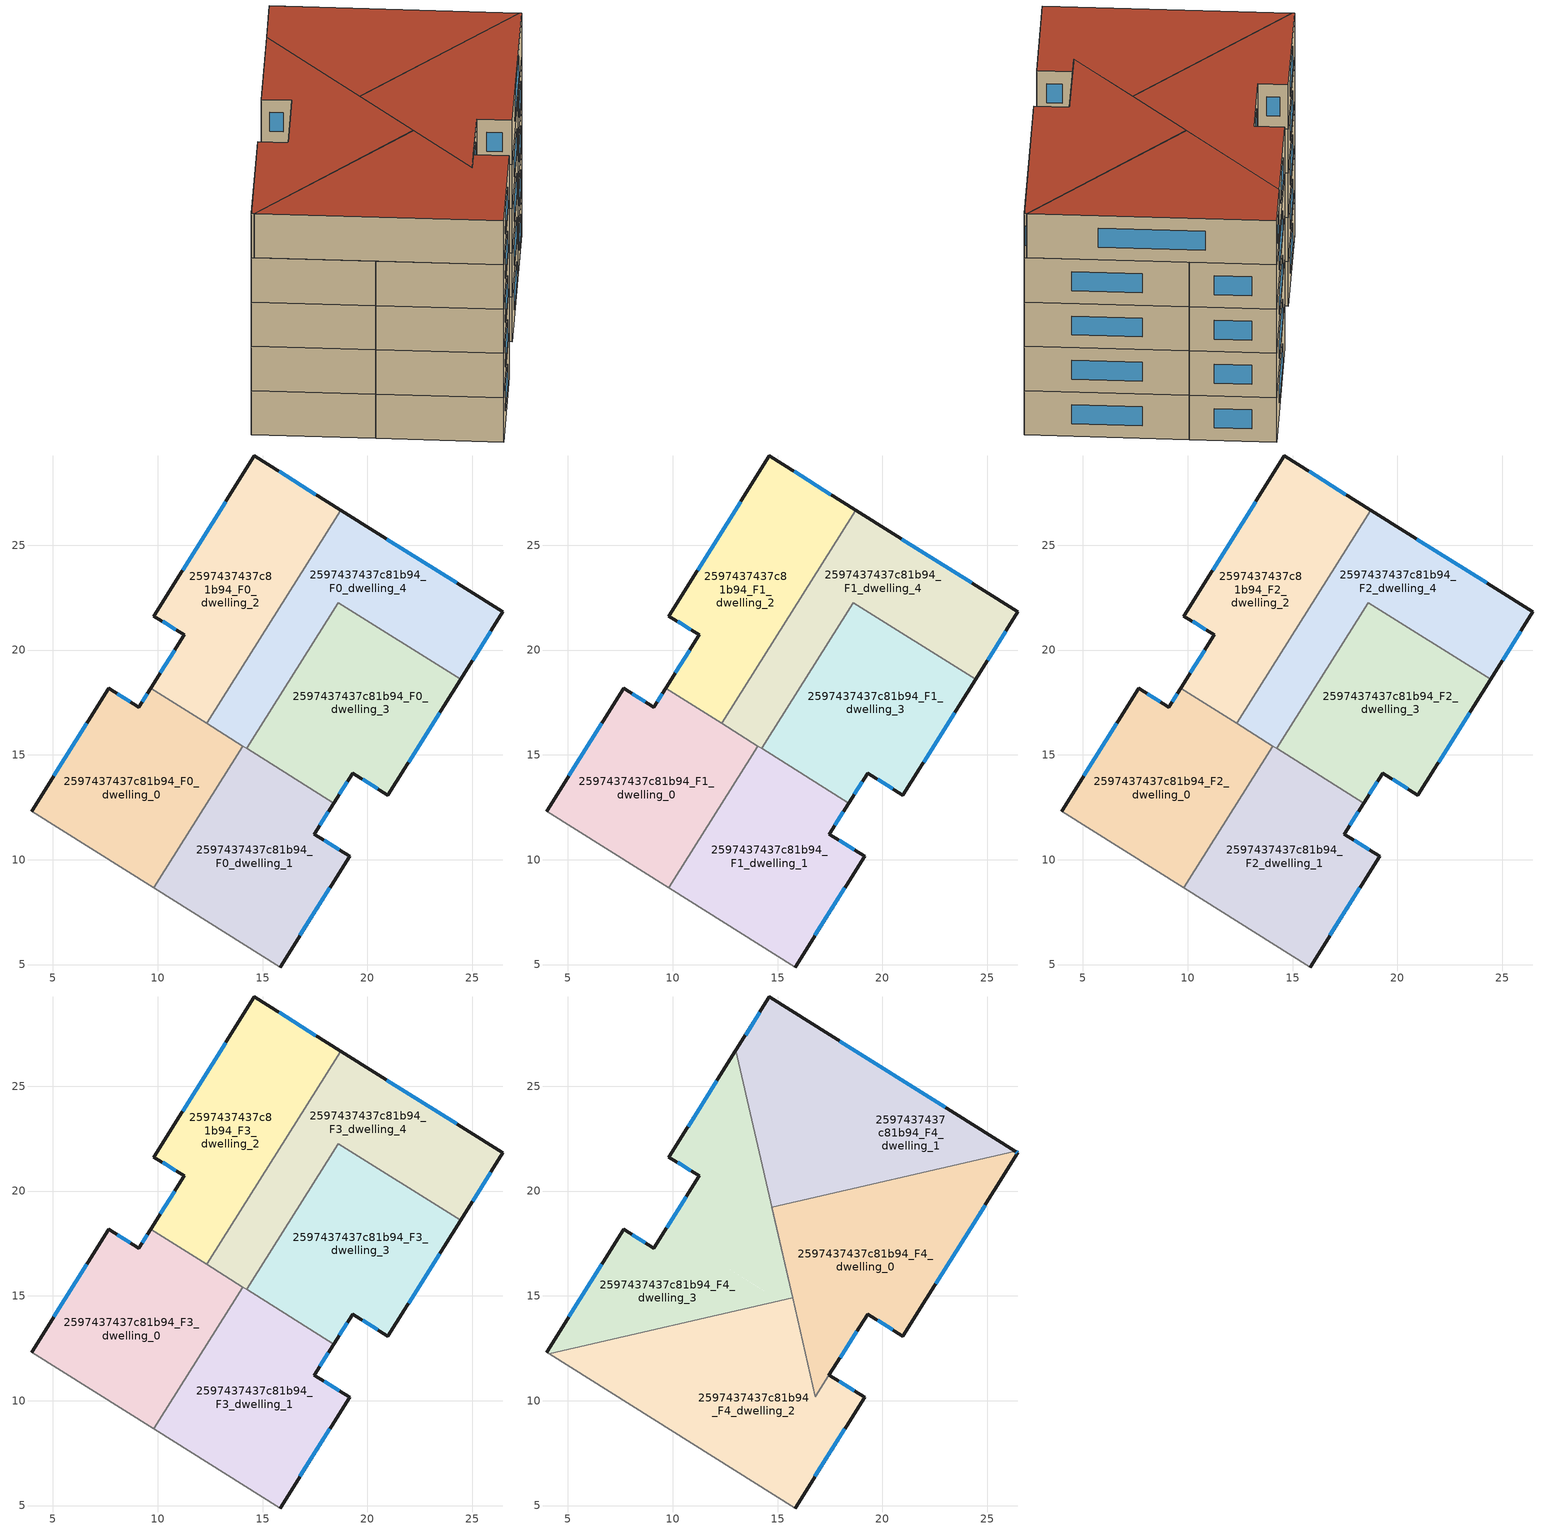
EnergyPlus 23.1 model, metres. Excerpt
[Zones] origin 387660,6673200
2597437437c81b94_F0_dwelling_0
 floor ground (EU_floor_Construction): 14.06,15.42 9.82,8.66 3.98,12.32 7.65,18.18 9.09,17.27 9.66,18.18 z0
 wall outside (EU_wall_Construction): 9.66,18.18 9.09,17.27 7.65,18.18 3.98,12.32 z0:3
 wall to 2597437437c81b94_F0_dwelling_1 (EU_wall_Construction): 9.82,8.66 14.06,15.42 z0:3
 wall adiabatic (EU_wall_Construction): 3.98,12.32 9.82,8.66 z0:3
 wall to 2597437437c81b94_F0_dwelling_2 (EU_wall_Construction): 12.34,16.5 9.66,18.18 z0:3
 wall to 2597437437c81b94_F0_dwelling_4 (EU_wall_Construction): 14.06,15.42 12.34,16.5 z0:3
 window (EU_Window_Construction): 9.5,17.92 9.26,17.53 / 6.6,16.5 5.03,13.99 / 8.68,17.53 8.07,17.92 z0.86:2.14
2597437437c81b94_F0_dwelling_1
 floor ground (EU_floor_Construction): 18.39,12.7 17.45,11.22 19.15,10.16 15.84,4.88 9.82,8.66 14.06,15.42 z0
 wall outside (EU_wall_Construction): 15.84,4.88 19.15,10.16 17.45,11.22 18.39,12.7 z0:3
 wall adiabatic (EU_wall_Construction): 9.82,8.66 15.84,4.88 z0:3
 wall to 2597437437c81b94_F0_dwelling_3 (EU_wall_Construction): 18.39,12.7 14.24,15.31 z0:3
 wall to 2597437437c81b94_F0_dwelling_4 (EU_wall_Construction): 14.24,15.31 14.06,15.42 z0:3
 window (EU_Window_Construction): 18.66,10.46 17.94,10.92 / 16.78,6.39 18.2,8.65 / 17.72,11.65 18.12,12.28 z0.86:2.14
2597437437c81b94_F0_dwelling_2
 floor ground (EU_floor_Construction): 18.72,26.68 12.34,16.5 9.66,18.18 11.26,20.72 9.82,21.62 14.61,29.26 z0
 wall outside (EU_wall_Construction): 18.72,26.68 14.61,29.26 9.82,21.62 11.26,20.72 9.66,18.18 z0:3
 wall to 2597437437c81b94_F0_dwelling_4 (EU_wall_Construction): 12.34,16.5 18.72,26.68 z0:3
 window (EU_Window_Construction): 10.23,21.36 10.84,20.98 / 13.24,27.08 11.19,23.8 / 17.54,27.41 15.78,28.52 / 10.8,19.99 10.12,18.91 z0.86:2.14
2597437437c81b94_F0_dwelling_3
 floor ground (EU_floor_Construction): 24.44,18.6 20.97,13.07 19.29,14.13 18.39,12.7 14.24,15.31 18.6,22.26 z0
 wall outside (EU_wall_Construction): 18.39,12.7 19.29,14.13 20.97,13.07 24.44,18.6 z0:3
 wall to 2597437437c81b94_F0_dwelling_4 (EU_wall_Construction): 24.44,18.6 18.6,22.26 14.24,15.31 z0:3
 window (EU_Window_Construction): 19.77,13.83 20.49,13.37 / 18.65,13.11 19.04,13.72 / 21.96,14.65 23.45,17.02 z0.86:2.14
2597437437c81b94_F0_dwelling_4
 floor ground (EU_floor_Construction): 26.46,21.82 24.44,18.6 18.6,22.26 14.24,15.31 12.34,16.5 18.72,26.68 z0
 wall outside (EU_wall_Construction): 24.44,18.6 26.46,21.82 18.72,26.68 z0:3
 window (EU_Window_Construction): 24.25,23.21 20.93,25.29 / 25.02,19.52 25.89,20.9 z0.86:2.14
2597437437c81b94_F1_dwelling_0
 floor to 2597437437c81b94_F0_dwelling_0 (EU_floor_Construction): 14.06,15.42 9.82,8.66 3.98,12.32 7.65,18.18 9.09,17.27 9.66,18.18 z3
 wall outside (EU_wall_Construction): 9.66,18.18 9.09,17.27 7.65,18.18 3.98,12.32 z3:6
 wall to 2597437437c81b94_F1_dwelling_1 (EU_wall_Construction): 9.82,8.66 14.06,15.42 z3:6
 wall adiabatic (EU_wall_Construction): 3.98,12.32 9.82,8.66 z3:6
 wall to 2597437437c81b94_F1_dwelling_2 (EU_wall_Construction): 12.34,16.5 9.66,18.18 z3:6
 wall to 2597437437c81b94_F1_dwelling_4 (EU_wall_Construction): 14.06,15.42 12.34,16.5 z3:6
 window (EU_Window_Construction): 9.5,17.92 9.26,17.53 / 6.6,16.5 5.03,13.99 / 8.68,17.53 8.07,17.92 z3.86:5.14
2597437437c81b94_F1_dwelling_1
 floor to 2597437437c81b94_F0_dwelling_1 (EU_floor_Construction): 18.39,12.7 17.45,11.22 19.15,10.16 15.84,4.88 9.82,8.66 14.06,15.42 z3
 wall outside (EU_wall_Construction): 15.84,4.88 19.15,10.16 17.45,11.22 18.39,12.7 z3:6
 wall adiabatic (EU_wall_Construction): 9.82,8.66 15.84,4.88 z3:6
 wall to 2597437437c81b94_F1_dwelling_3 (EU_wall_Construction): 18.39,12.7 14.24,15.31 z3:6
 wall to 2597437437c81b94_F1_dwelling_4 (EU_wall_Construction): 14.24,15.31 14.06,15.42 z3:6
 window (EU_Window_Construction): 18.66,10.46 17.94,10.92 / 16.78,6.39 18.2,8.65 / 17.72,11.65 18.12,12.28 z3.86:5.14
2597437437c81b94_F1_dwelling_2
 floor to 2597437437c81b94_F0_dwelling_2 (EU_floor_Construction): 18.72,26.68 12.34,16.5 9.66,18.18 11.26,20.72 9.82,21.62 14.61,29.26 z3
 wall outside (EU_wall_Construction): 18.72,26.68 14.61,29.26 9.82,21.62 11.26,20.72 9.66,18.18 z3:6
 wall to 2597437437c81b94_F1_dwelling_4 (EU_wall_Construction): 12.34,16.5 18.72,26.68 z3:6
 window (EU_Window_Construction): 10.23,21.36 10.84,20.98 / 13.24,27.08 11.19,23.8 / 17.54,27.41 15.78,28.52 / 10.8,19.99 10.12,18.91 z3.86:5.14
2597437437c81b94_F1_dwelling_3
 floor to 2597437437c81b94_F0_dwelling_3 (EU_floor_Construction): 24.44,18.6 20.97,13.07 19.29,14.13 18.39,12.7 14.24,15.31 18.6,22.26 z3
 wall outside (EU_wall_Construction): 18.39,12.7 19.29,14.13 20.97,13.07 24.44,18.6 z3:6
 wall to 2597437437c81b94_F1_dwelling_4 (EU_wall_Construction): 24.44,18.6 18.6,22.26 14.24,15.31 z3:6
 window (EU_Window_Construction): 19.77,13.83 20.49,13.37 / 18.65,13.11 19.04,13.72 / 21.96,14.65 23.45,17.02 z3.86:5.14
2597437437c81b94_F1_dwelling_4
 floor to 2597437437c81b94_F0_dwelling_4 (EU_floor_Construction): 26.46,21.82 24.44,18.6 18.6,22.26 14.24,15.31 12.34,16.5 18.72,26.68 z3
 wall outside (EU_wall_Construction): 24.44,18.6 26.46,21.82 18.72,26.68 z3:6
 window (EU_Window_Construction): 24.25,23.21 20.93,25.29 / 25.02,19.52 25.89,20.9 z3.86:5.14
2597437437c81b94_F2_dwelling_0
 floor to 2597437437c81b94_F1_dwelling_0 (EU_floor_Construction): 14.06,15.42 9.82,8.66 3.98,12.32 7.65,18.18 9.09,17.27 9.66,18.18 z6
 wall outside (EU_wall_Construction): 9.66,18.18 9.09,17.27 7.65,18.18 3.98,12.32 z6:9
 wall to 2597437437c81b94_F2_dwelling_1 (EU_wall_Construction): 9.82,8.66 14.06,15.42 z6:9
 wall adiabatic (EU_wall_Construction): 3.98,12.32 9.82,8.66 z6:9
 wall to 2597437437c81b94_F2_dwelling_2 (EU_wall_Construction): 12.34,16.5 9.66,18.18 z6:9
 wall to 2597437437c81b94_F2_dwelling_4 (EU_wall_Construction): 14.06,15.42 12.34,16.5 z6:9
 window (EU_Window_Construction): 9.5,17.92 9.26,17.53 / 6.6,16.5 5.03,13.99 / 8.68,17.53 8.07,17.92 z6.86:8.14
2597437437c81b94_F2_dwelling_1
 floor to 2597437437c81b94_F1_dwelling_1 (EU_floor_Construction): 18.39,12.7 17.45,11.22 19.15,10.16 15.84,4.88 9.82,8.66 14.06,15.42 z6
 wall outside (EU_wall_Construction): 15.84,4.88 19.15,10.16 17.45,11.22 18.39,12.7 z6:9
 wall adiabatic (EU_wall_Construction): 9.82,8.66 15.84,4.88 z6:9
 wall to 2597437437c81b94_F2_dwelling_3 (EU_wall_Construction): 18.39,12.7 14.24,15.31 z6:9
 wall to 2597437437c81b94_F2_dwelling_4 (EU_wall_Construction): 14.24,15.31 14.06,15.42 z6:9
 window (EU_Window_Construction): 18.66,10.46 17.94,10.92 / 16.78,6.39 18.2,8.65 / 17.72,11.65 18.12,12.28 z6.86:8.14
2597437437c81b94_F2_dwelling_2
 floor to 2597437437c81b94_F1_dwelling_2 (EU_floor_Construction): 18.72,26.68 12.34,16.5 9.66,18.18 11.26,20.72 9.82,21.62 14.61,29.26 z6
 wall outside (EU_wall_Construction): 18.72,26.68 14.61,29.26 9.82,21.62 11.26,20.72 9.66,18.18 z6:9
 wall to 2597437437c81b94_F2_dwelling_4 (EU_wall_Construction): 12.34,16.5 18.72,26.68 z6:9
 window (EU_Window_Construction): 10.23,21.36 10.84,20.98 / 13.24,27.08 11.19,23.8 / 17.54,27.41 15.78,28.52 / 10.8,19.99 10.12,18.91 z6.86:8.14
2597437437c81b94_F2_dwelling_3
 floor to 2597437437c81b94_F1_dwelling_3 (EU_floor_Construction): 24.44,18.6 20.97,13.07 19.29,14.13 18.39,12.7 14.24,15.31 18.6,22.26 z6
 wall outside (EU_wall_Construction): 18.39,12.7 19.29,14.13 20.97,13.07 24.44,18.6 z6:9
 wall to 2597437437c81b94_F2_dwelling_4 (EU_wall_Construction): 24.44,18.6 18.6,22.26 14.24,15.31 z6:9
 window (EU_Window_Construction): 19.77,13.83 20.49,13.37 / 18.65,13.11 19.04,13.72 / 21.96,14.65 23.45,17.02 z6.86:8.14
2597437437c81b94_F2_dwelling_4
 floor to 2597437437c81b94_F1_dwelling_4 (EU_floor_Construction): 26.46,21.82 24.44,18.6 18.6,22.26 14.24,15.31 12.34,16.5 18.72,26.68 z6
 wall outside (EU_wall_Construction): 24.44,18.6 26.46,21.82 18.72,26.68 z6:9
 window (EU_Window_Construction): 24.25,23.21 20.93,25.29 / 25.02,19.52 25.89,20.9 z6.86:8.14
2597437437c81b94_F3_dwelling_0
 floor to 2597437437c81b94_F2_dwelling_0 (EU_floor_Construction): 14.06,15.42 9.82,8.66 3.98,12.32 7.65,18.18 9.09,17.27 9.66,18.18 z9
 wall outside (EU_wall_Construction): 9.66,18.18 9.09,17.27 7.65,18.18 3.98,12.32 z9:12
 wall to 2597437437c81b94_F3_dwelling_1 (EU_wall_Construction): 9.82,8.66 14.06,15.42 z9:12
 wall adiabatic (EU_wall_Construction): 3.98,12.32 9.82,8.66 z9:12
 wall to 2597437437c81b94_F3_dwelling_2 (EU_wall_Construction): 12.34,16.5 9.66,18.18 z9:12
 wall to 2597437437c81b94_F3_dwelling_4 (EU_wall_Construction): 14.06,15.42 12.34,16.5 z9:12
 window (EU_Window_Construction): 9.5,17.92 9.26,17.53 / 6.6,16.5 5.03,13.99 / 8.68,17.53 8.07,17.92 z9.86:11.14
2597437437c81b94_F3_dwelling_1
 floor to 2597437437c81b94_F2_dwelling_1 (EU_floor_Construction): 18.39,12.7 17.45,11.22 19.15,10.16 15.84,4.88 9.82,8.66 14.06,15.42 z9
 wall outside (EU_wall_Construction): 15.84,4.88 19.15,10.16 17.45,11.22 18.39,12.7 z9:12
 wall adiabatic (EU_wall_Construction): 9.82,8.66 15.84,4.88 z9:12
 wall to 2597437437c81b94_F3_dwelling_3 (EU_wall_Construction): 18.39,12.7 14.24,15.31 z9:12
 wall to 2597437437c81b94_F3_dwelling_4 (EU_wall_Construction): 14.24,15.31 14.06,15.42 z9:12
 window (EU_Window_Construction): 18.66,10.46 17.94,10.92 / 16.78,6.39 18.2,8.65 / 17.72,11.65 18.12,12.28 z9.86:11.14
2597437437c81b94_F3_dwelling_2
 floor to 2597437437c81b94_F2_dwelling_2 (EU_floor_Construction): 18.72,26.68 12.34,16.5 9.66,18.18 11.26,20.72 9.82,21.62 14.61,29.26 z9
 wall outside (EU_wall_Construction): 18.72,26.68 14.61,29.26 9.82,21.62 11.26,20.72 9.66,18.18 z9:12
 wall to 2597437437c81b94_F3_dwelling_4 (EU_wall_Construction): 12.34,16.5 18.72,26.68 z9:12
 window (EU_Window_Construction): 10.23,21.36 10.84,20.98 / 13.24,27.08 11.19,23.8 / 17.54,27.41 15.78,28.52 / 10.8,19.99 10.12,18.91 z9.86:11.14
2597437437c81b94_F3_dwelling_3
 floor to 2597437437c81b94_F2_dwelling_3 (EU_floor_Construction): 24.44,18.6 20.97,13.07 19.29,14.13 18.39,12.7 14.24,15.31 18.6,22.26 z9
 wall outside (EU_wall_Construction): 18.39,12.7 19.29,14.13 20.97,13.07 24.44,18.6 z9:12
 wall to 2597437437c81b94_F3_dwelling_4 (EU_wall_Construction): 24.44,18.6 18.6,22.26 14.24,15.31 z9:12
 window (EU_Window_Construction): 19.77,13.83 20.49,13.37 / 18.65,13.11 19.04,13.72 / 21.96,14.65 23.45,17.02 z9.86:11.14
2597437437c81b94_F3_dwelling_4
 floor to 2597437437c81b94_F2_dwelling_4 (EU_floor_Construction): 26.46,21.82 24.44,18.6 18.6,22.26 14.24,15.31 12.34,16.5 18.72,26.68 z9
 wall outside (EU_wall_Construction): 24.44,18.6 26.46,21.82 18.72,26.68 z9:12
 window (EU_Window_Construction): 24.25,23.21 20.93,25.29 / 25.02,19.52 25.89,20.9 z9.86:11.14
2597437437c81b94_F4_dwelling_0
 floor to 2597437437c81b94_F3_dwelling_3 (EU_floor_Construction): 24.44,18.6 20.97,13.07 19.29,14.13 18.39,12.7 15.86,14.29 15.26,16.92 17.04,19.76 21.1,20.69 z12
 floor to 2597437437c81b94_F3_dwelling_4 (EU_floor_Construction): 26.46,21.82 24.44,18.6 21.1,20.69 26.34,21.89 z12; 17.04,19.76 15.26,16.92 14.73,19.23 z12
 floor to 2597437437c81b94_F3_dwelling_1 (EU_floor_Construction): 18.39,12.7 16.8,10.19 15.86,14.29 z12
 wall outside (EU_wall_Construction): 17.45,11.22 19.29,14.13 20.97,13.07 26.46,21.82 26.34,21.89 z12:15
 wall to 2597437437c81b94_F4_dwelling_1 (EU_wall_Construction): 26.34,21.89 14.73,19.23 15.72,14.9 z12:15
 wall to 2597437437c81b94_F4_dwelling_2 (EU_wall_Construction): 15.72,14.9 16.8,10.19 17.45,11.22 z12:15
 window (EU_Window_Construction): 26.43,21.84 26.38,21.87 / 22.54,15.57 24.89,19.32 / 19.77,13.83 20.49,13.37 / 17.98,12.05 18.77,13.3 z12.86:14.14
 roof outside (EU_roof_Construction): 20.97,13.07 26.46,21.82 26.34,21.89 14.73,19.23 16.8,10.19 19.29,14.13 z15
2597437437c81b94_F4_dwelling_1
 floor to 2597437437c81b94_F3_dwelling_4 (EU_floor_Construction): 26.34,21.89 21.1,20.69 18.6,22.26 17.04,19.76 14.73,19.23 15.26,16.92 14.55,20.02 18.72,26.68 z12
 floor to 2597437437c81b94_F3_dwelling_3 (EU_floor_Construction): 21.1,20.69 17.04,19.76 18.6,22.26 z12
 floor to 2597437437c81b94_F3_dwelling_2 (EU_floor_Construction): 18.72,26.68 14.55,20.02 13.01,26.72 14.61,29.26 z12
 wall outside (EU_wall_Construction): 26.34,21.89 14.61,29.26 13.01,26.72 z12:15
 wall to 2597437437c81b94_F4_dwelling_3 (EU_wall_Construction): 13.01,26.72 15.72,14.9 z12:15
 window (EU_Window_Construction): 14.15,28.53 13.47,27.44 / 22.99,24 17.96,27.15 z12.86:14.14
 roof outside (EU_roof_Construction): 26.34,21.89 14.61,29.26 13.01,26.72 15.72,14.9 14.73,19.23 z15
2597437437c81b94_F4_dwelling_2
 floor to 2597437437c81b94_F3_dwelling_1 (EU_floor_Construction): 15.86,14.29 16.8,10.19 17.45,11.22 19.15,10.16 15.84,4.88 9.82,8.66 13.41,14.38 15.11,14.76 z12
 floor to 2597437437c81b94_F3_dwelling_0 (EU_floor_Construction): 13.41,14.38 9.82,8.66 4.1,12.25 z12
 floor to 2597437437c81b94_F3_dwelling_3 (EU_floor_Construction): 15.72,14.9 15.86,14.29 15.11,14.76 z12
 wall outside (EU_wall_Construction): 15.84,4.88 19.15,10.16 17.45,11.22 z12:15
 wall adiabatic (EU_wall_Construction): 4.1,12.25 15.84,4.88 z12:15
 wall to 2597437437c81b94_F4_dwelling_3 (EU_wall_Construction): 15.72,14.9 4.1,12.25 z12:15
 window (EU_Window_Construction): 18.66,10.46 17.94,10.92 / 16.78,6.39 18.2,8.65 z12.86:14.14
 roof outside (EU_roof_Construction): 15.84,4.88 19.15,10.16 17.45,11.22 16.8,10.19 15.72,14.9 4.1,12.25 z15
2597437437c81b94_F4_dwelling_3
 floor to 2597437437c81b94_F3_dwelling_0 (EU_floor_Construction): 14.06,15.42 13.41,14.38 4.1,12.25 3.98,12.32 7.65,18.18 9.09,17.27 9.66,18.18 z12
 floor to 2597437437c81b94_F3_dwelling_2 (EU_floor_Construction): 13.01,26.72 14.55,20.02 12.34,16.5 9.66,18.18 11.26,20.72 9.82,21.62 z12
 floor to 2597437437c81b94_F3_dwelling_1 (EU_floor_Construction): 15.11,14.76 13.41,14.38 14.06,15.42 z12
 floor to 2597437437c81b94_F3_dwelling_4 (EU_floor_Construction): 14.55,20.02 15.26,16.92 14.24,15.31 12.34,16.5 z12
 floor to 2597437437c81b94_F3_dwelling_3 (EU_floor_Construction): 15.26,16.92 15.72,14.9 15.11,14.76 14.24,15.31 z12
 wall outside (EU_wall_Construction): 13.01,26.72 9.82,21.62 11.26,20.72 9.09,17.27 7.65,18.18 3.98,12.32 z12:15
 wall adiabatic (EU_wall_Construction): 3.98,12.32 4.1,12.25 z12:15
 window (EU_Window_Construction): 6.6,16.5 5.03,13.99 / 8.68,17.53 8.07,17.92 / 10.64,19.74 9.71,18.26 / 10.23,21.36 10.84,20.98 / 12.1,25.26 10.73,23.08 z12.86:14.14
 roof outside (EU_roof_Construction): 15.72,14.9 13.01,26.72 9.82,21.62 11.26,20.72 9.09,17.27 7.65,18.18 3.98,12.32 4.1,12.25 z15
[Building]
EU S2 Campaign: North Axis=0; Terrain=City; Solar Distribution=FullExterior
[Site:Location]
Helsinki-Vantaa.AP: Latitude=60.317; Longitude=24.963; Time Zone=2; Elevation=54.6
[SizingPeriod:WeatherFileDays]
AnnualSizingPeriod: Begin Month=1; Begin Day of Month=1; End Month=12; End Day of Month=31; Day of Week for Start Day=Monday; Use Weather File Daylight Saving Period=No; Use Weather File Rain and Snow Indicators=No
[MATERIAL]
EU_InternalMass_Material: Roughness=MediumRough; Thickness=0.1; Conductivity=1; Density=1800; Specific Heat=900; Thermal Absorptance=0.9; Solar Absorptance=0.7; Visible Absorptance=0.7
[MATERIAL:NOMASS] Roughness=MediumRough; Thermal Absorptance=0.9; Solar Absorptance=0.7; Visible Absorptance=0.7
Name | Thermal Resistance
EU_wall_NoMass | 5.91765
EU_roof_NoMass | 11.1778
EU_floor_NoMass | 6.2875
[WINDOWMATERIAL:SIMPLEGLAZINGSYSTEM]
EU_Window_SimpleGlazing: UFactor=0.994035; Solar Heat Gain Coefficient=0.7; Visible Transmittance=0.7
[CONSTRUCTION]
EU_wall_Construction: EU_wall_NoMass
EU_roof_Construction: EU_roof_NoMass
EU_floor_Construction: EU_floor_NoMass
EU_Window_Construction: EU_Window_SimpleGlazing
EU_InternalMass_Construction: EU_InternalMass_Material
[ZONE] Type=1; Multiplier=1; Ceiling Height=autocalculate; Floor Area=autocalculate; Part of Total Floor Area=Yes
Name | Volume
2597437437c81b94_F0_dwelling_0; 2597437437c81b94_F1_dwelling_0; 2597437437c81b94_F2_dwelling_0; 2597437437c81b94_F3_dwelling_0 | 159.648
2597437437c81b94_F4_dwelling_0 | 186.135
2597437437c81b94_F0_dwelling_1; 2597437437c81b94_F1_dwelling_1; 2597437437c81b94_F2_dwelling_1; 2597437437c81b94_F3_dwelling_1 | 159.645
2597437437c81b94_F4_dwelling_1 | 199.583
2597437437c81b94_F0_dwelling_2; 2597437437c81b94_F1_dwelling_2; 2597437437c81b94_F2_dwelling_2; 2597437437c81b94_F3_dwelling_2 | 159.668
2597437437c81b94_F4_dwelling_2 | 212.966
2597437437c81b94_F0_dwelling_3; 2597437437c81b94_F1_dwelling_3; 2597437437c81b94_F2_dwelling_3; 2597437437c81b94_F3_dwelling_3 | 159.652
2597437437c81b94_F4_dwelling_3 | 199.57
2597437437c81b94_F0_dwelling_4; 2597437437c81b94_F1_dwelling_4; 2597437437c81b94_F2_dwelling_4; 2597437437c81b94_F3_dwelling_4 | 159.664
[INTERNALMASS] Construction=EU_InternalMass_Construction
Name | Zone or ZoneList | Surface Area
2597437437c81b94_F0_dwelling_0_EU_InternalMass | 2597437437c81b94_F0_dwelling_0 | 53.2191
2597437437c81b94_F0_dwelling_1_EU_InternalMass | 2597437437c81b94_F0_dwelling_1 | 53.2158
2597437437c81b94_F0_dwelling_2_EU_InternalMass | 2597437437c81b94_F0_dwelling_2 | 53.2239
2597437437c81b94_F0_dwelling_3_EU_InternalMass | 2597437437c81b94_F0_dwelling_3 | 53.2177
2597437437c81b94_F0_dwelling_4_EU_InternalMass | 2597437437c81b94_F0_dwelling_4 | 53.2206
2597437437c81b94_F1_dwelling_0_EU_InternalMass | 2597437437c81b94_F1_dwelling_0 | 53.2191
2597437437c81b94_F1_dwelling_1_EU_InternalMass | 2597437437c81b94_F1_dwelling_1 | 53.2158
2597437437c81b94_F1_dwelling_2_EU_InternalMass | 2597437437c81b94_F1_dwelling_2 | 53.2239
2597437437c81b94_F1_dwelling_3_EU_InternalMass | 2597437437c81b94_F1_dwelling_3 | 53.2177
2597437437c81b94_F1_dwelling_4_EU_InternalMass | 2597437437c81b94_F1_dwelling_4 | 53.2206
2597437437c81b94_F2_dwelling_0_EU_InternalMass | 2597437437c81b94_F2_dwelling_0 | 53.2191
2597437437c81b94_F2_dwelling_1_EU_InternalMass | 2597437437c81b94_F2_dwelling_1 | 53.2158
2597437437c81b94_F2_dwelling_2_EU_InternalMass | 2597437437c81b94_F2_dwelling_2 | 53.2239
2597437437c81b94_F2_dwelling_3_EU_InternalMass | 2597437437c81b94_F2_dwelling_3 | 53.2177
2597437437c81b94_F2_dwelling_4_EU_InternalMass | 2597437437c81b94_F2_dwelling_4 | 53.2206
2597437437c81b94_F3_dwelling_0_EU_InternalMass | 2597437437c81b94_F3_dwelling_0 | 53.2191
2597437437c81b94_F3_dwelling_1_EU_InternalMass | 2597437437c81b94_F3_dwelling_1 | 53.2158
2597437437c81b94_F3_dwelling_2_EU_InternalMass | 2597437437c81b94_F3_dwelling_2 | 53.2239
2597437437c81b94_F3_dwelling_3_EU_InternalMass | 2597437437c81b94_F3_dwelling_3 | 53.2177
2597437437c81b94_F3_dwelling_4_EU_InternalMass | 2597437437c81b94_F3_dwelling_4 | 53.2206
2597437437c81b94_F4_dwelling_0_EU_InternalMass | 2597437437c81b94_F4_dwelling_0 | 62.0528
2597437437c81b94_F4_dwelling_1_EU_InternalMass | 2597437437c81b94_F4_dwelling_1 | 66.5286
2597437437c81b94_F4_dwelling_2_EU_InternalMass | 2597437437c81b94_F4_dwelling_2 | 70.9903
2597437437c81b94_F4_dwelling_3_EU_InternalMass | 2597437437c81b94_F4_dwelling_3 | 66.5242
[OTHEREQUIPMENT] Fuel Type=Electricity; Design Level Calculation Method=Watts/Area; Power per Zone Floor Area=1; Fraction Latent=0; Fraction Radiant=0; Fraction Lost=0; Carbon Dioxide Generation Rate=0; EndUse Subcategory=EU_Step8_InternalGains
Name | Zone or ZoneList or Space or SpaceList | Schedule
EU_Step8_InternalGain_2597437437c81b94_F0_dwelling_0_f000 | 2597437437c81b94_F0_dwelling_0 | EU_Step8_GainSchedule_2597437437c81b94_F0_dwelling_0_f000
EU_Step8_InternalGain_2597437437c81b94_F0_dwelling_1_f000 | 2597437437c81b94_F0_dwelling_1 | EU_Step8_GainSchedule_2597437437c81b94_F0_dwelling_1_f000
EU_Step8_InternalGain_2597437437c81b94_F0_dwelling_2_f000 | 2597437437c81b94_F0_dwelling_2 | EU_Step8_GainSchedule_2597437437c81b94_F0_dwelling_2_f000
EU_Step8_InternalGain_2597437437c81b94_F0_dwelling_3_f000 | 2597437437c81b94_F0_dwelling_3 | EU_Step8_GainSchedule_2597437437c81b94_F0_dwelling_3_f000
EU_Step8_InternalGain_2597437437c81b94_F0_dwelling_4_f000 | 2597437437c81b94_F0_dwelling_4 | EU_Step8_GainSchedule_2597437437c81b94_F0_dwelling_4_f000
EU_Step8_InternalGain_2597437437c81b94_F1_dwelling_0_f000 | 2597437437c81b94_F1_dwelling_0 | EU_Step8_GainSchedule_2597437437c81b94_F1_dwelling_0_f000
EU_Step8_InternalGain_2597437437c81b94_F1_dwelling_1_f000 | 2597437437c81b94_F1_dwelling_1 | EU_Step8_GainSchedule_2597437437c81b94_F1_dwelling_1_f000
EU_Step8_InternalGain_2597437437c81b94_F1_dwelling_2_f000 | 2597437437c81b94_F1_dwelling_2 | EU_Step8_GainSchedule_2597437437c81b94_F1_dwelling_2_f000
EU_Step8_InternalGain_2597437437c81b94_F1_dwelling_3_f000 | 2597437437c81b94_F1_dwelling_3 | EU_Step8_GainSchedule_2597437437c81b94_F1_dwelling_3_f000
EU_Step8_InternalGain_2597437437c81b94_F1_dwelling_4_f000 | 2597437437c81b94_F1_dwelling_4 | EU_Step8_GainSchedule_2597437437c81b94_F1_dwelling_4_f000
EU_Step8_InternalGain_2597437437c81b94_F2_dwelling_0_f000 | 2597437437c81b94_F2_dwelling_0 | EU_Step8_GainSchedule_2597437437c81b94_F2_dwelling_0_f000
EU_Step8_InternalGain_2597437437c81b94_F2_dwelling_1_f000 | 2597437437c81b94_F2_dwelling_1 | EU_Step8_GainSchedule_2597437437c81b94_F2_dwelling_1_f000
EU_Step8_InternalGain_2597437437c81b94_F2_dwelling_2_f000 | 2597437437c81b94_F2_dwelling_2 | EU_Step8_GainSchedule_2597437437c81b94_F2_dwelling_2_f000
EU_Step8_InternalGain_2597437437c81b94_F2_dwelling_3_f000 | 2597437437c81b94_F2_dwelling_3 | EU_Step8_GainSchedule_2597437437c81b94_F2_dwelling_3_f000
EU_Step8_InternalGain_2597437437c81b94_F2_dwelling_4_f000 | 2597437437c81b94_F2_dwelling_4 | EU_Step8_GainSchedule_2597437437c81b94_F2_dwelling_4_f000
EU_Step8_InternalGain_2597437437c81b94_F3_dwelling_0_f000 | 2597437437c81b94_F3_dwelling_0 | EU_Step8_GainSchedule_2597437437c81b94_F3_dwelling_0_f000
EU_Step8_InternalGain_2597437437c81b94_F3_dwelling_1_f000 | 2597437437c81b94_F3_dwelling_1 | EU_Step8_GainSchedule_2597437437c81b94_F3_dwelling_1_f000
EU_Step8_InternalGain_2597437437c81b94_F3_dwelling_2_f000 | 2597437437c81b94_F3_dwelling_2 | EU_Step8_GainSchedule_2597437437c81b94_F3_dwelling_2_f000
EU_Step8_InternalGain_2597437437c81b94_F3_dwelling_3_f000 | 2597437437c81b94_F3_dwelling_3 | EU_Step8_GainSchedule_2597437437c81b94_F3_dwelling_3_f000
EU_Step8_InternalGain_2597437437c81b94_F3_dwelling_4_f000 | 2597437437c81b94_F3_dwelling_4 | EU_Step8_GainSchedule_2597437437c81b94_F3_dwelling_4_f000
EU_Step8_InternalGain_2597437437c81b94_F4_dwelling_0_f000 | 2597437437c81b94_F4_dwelling_0 | EU_Step8_GainSchedule_2597437437c81b94_F4_dwelling_0_f000
EU_Step8_InternalGain_2597437437c81b94_F4_dwelling_1_f000 | 2597437437c81b94_F4_dwelling_1 | EU_Step8_GainSchedule_2597437437c81b94_F4_dwelling_1_f000
EU_Step8_InternalGain_2597437437c81b94_F4_dwelling_2_f000 | 2597437437c81b94_F4_dwelling_2 | EU_Step8_GainSchedule_2597437437c81b94_F4_dwelling_2_f000
EU_Step8_InternalGain_2597437437c81b94_F4_dwelling_3_f000 | 2597437437c81b94_F4_dwelling_3 | EU_Step8_GainSchedule_2597437437c81b94_F4_dwelling_3_f000
[ZONEVENTILATION:DESIGNFLOWRATE] Schedule=EU_AlwaysOn; Design Flow Rate Calculation Method=AirChanges/Hour; Air Changes per Hour=0.596421; Ventilation Type=Natural; Fan Pressure Rise=0; Fan Total Efficiency=1; Constant Term Coefficient=1; Temperature Term Coefficient=0; Velocity Term Coefficient=0; Velocity Squared Term Coefficient=0; Minimum Indoor Temperature=-100; Maximum Indoor Temperature=100; Delta Temperature=-100; Minimum Outdoor Temperature=-100; Maximum Outdoor Temperature=100; Maximum Wind Speed=40
Name | Zone or ZoneList or Space or SpaceList
EU_ConstantAir_2597437437c81b94_F0_dwelling_0 | 2597437437c81b94_F0_dwelling_0
EU_ConstantAir_2597437437c81b94_F0_dwelling_1 | 2597437437c81b94_F0_dwelling_1
EU_ConstantAir_2597437437c81b94_F0_dwelling_2 | 2597437437c81b94_F0_dwelling_2
EU_ConstantAir_2597437437c81b94_F0_dwelling_3 | 2597437437c81b94_F0_dwelling_3
EU_ConstantAir_2597437437c81b94_F0_dwelling_4 | 2597437437c81b94_F0_dwelling_4
EU_ConstantAir_2597437437c81b94_F1_dwelling_0 | 2597437437c81b94_F1_dwelling_0
EU_ConstantAir_2597437437c81b94_F1_dwelling_1 | 2597437437c81b94_F1_dwelling_1
EU_ConstantAir_2597437437c81b94_F1_dwelling_2 | 2597437437c81b94_F1_dwelling_2
EU_ConstantAir_2597437437c81b94_F1_dwelling_3 | 2597437437c81b94_F1_dwelling_3
EU_ConstantAir_2597437437c81b94_F1_dwelling_4 | 2597437437c81b94_F1_dwelling_4
EU_ConstantAir_2597437437c81b94_F2_dwelling_0 | 2597437437c81b94_F2_dwelling_0
EU_ConstantAir_2597437437c81b94_F2_dwelling_1 | 2597437437c81b94_F2_dwelling_1
EU_ConstantAir_2597437437c81b94_F2_dwelling_2 | 2597437437c81b94_F2_dwelling_2
EU_ConstantAir_2597437437c81b94_F2_dwelling_3 | 2597437437c81b94_F2_dwelling_3
EU_ConstantAir_2597437437c81b94_F2_dwelling_4 | 2597437437c81b94_F2_dwelling_4
EU_ConstantAir_2597437437c81b94_F3_dwelling_0 | 2597437437c81b94_F3_dwelling_0
EU_ConstantAir_2597437437c81b94_F3_dwelling_1 | 2597437437c81b94_F3_dwelling_1
EU_ConstantAir_2597437437c81b94_F3_dwelling_2 | 2597437437c81b94_F3_dwelling_2
EU_ConstantAir_2597437437c81b94_F3_dwelling_3 | 2597437437c81b94_F3_dwelling_3
EU_ConstantAir_2597437437c81b94_F3_dwelling_4 | 2597437437c81b94_F3_dwelling_4
EU_ConstantAir_2597437437c81b94_F4_dwelling_0 | 2597437437c81b94_F4_dwelling_0
EU_ConstantAir_2597437437c81b94_F4_dwelling_1 | 2597437437c81b94_F4_dwelling_1
EU_ConstantAir_2597437437c81b94_F4_dwelling_2 | 2597437437c81b94_F4_dwelling_2
EU_ConstantAir_2597437437c81b94_F4_dwelling_3 | 2597437437c81b94_F4_dwelling_3
[HVACTEMPLATE:THERMOSTAT] Constant Heating Setpoint=20; Constant Cooling Setpoint=50
EU_HeatOnly_2597437437c81b94_F0_dwelling_0; EU_HeatOnly_2597437437c81b94_F0_dwelling_1; EU_HeatOnly_2597437437c81b94_F0_dwelling_2; EU_HeatOnly_2597437437c81b94_F0_dwelling_3; EU_HeatOnly_2597437437c81b94_F0_dwelling_4; EU_HeatOnly_2597437437c81b94_F1_dwelling_0; EU_HeatOnly_2597437437c81b94_F1_dwelling_1; EU_HeatOnly_2597437437c81b94_F1_dwelling_2; EU_HeatOnly_2597437437c81b94_F1_dwelling_3; EU_HeatOnly_2597437437c81b94_F1_dwelling_4; EU_HeatOnly_2597437437c81b94_F2_dwelling_0; EU_HeatOnly_2597437437c81b94_F2_dwelling_1; EU_HeatOnly_2597437437c81b94_F2_dwelling_2; EU_HeatOnly_2597437437c81b94_F2_dwelling_3; EU_HeatOnly_2597437437c81b94_F2_dwelling_4; EU_HeatOnly_2597437437c81b94_F3_dwelling_0; EU_HeatOnly_2597437437c81b94_F3_dwelling_1; EU_HeatOnly_2597437437c81b94_F3_dwelling_2; EU_HeatOnly_2597437437c81b94_F3_dwelling_3; EU_HeatOnly_2597437437c81b94_F3_dwelling_4; EU_HeatOnly_2597437437c81b94_F4_dwelling_0; EU_HeatOnly_2597437437c81b94_F4_dwelling_1; EU_HeatOnly_2597437437c81b94_F4_dwelling_2; EU_HeatOnly_2597437437c81b94_F4_dwelling_3
[HVACTEMPLATE:ZONE:IDEALLOADSAIRSYSTEM] System Availability Schedule=EU_AlwaysOn; Maximum Heating Supply Air Temperature=50; Minimum Cooling Supply Air Temperature=13; Maximum Heating Supply Air Humidity Ratio=0.0156; Minimum Cooling Supply Air Humidity Ratio=0.0077; Heating Limit=NoLimit; Cooling Limit=NoLimit; Heating Availability Schedule=EU_AlwaysOn; Cooling Availability Schedule=EU_CoolingOff; Dehumidification Control Type=ConstantSensibleHeatRatio; Cooling Sensible Heat Ratio=0.7; Dehumidification Setpoint=60; Humidification Control Type=None; Humidification Setpoint=30; Outdoor Air Method=None; Outdoor Air Flow Rate per Person=0.00944; Outdoor Air Flow Rate per Zone Floor Area=0; Outdoor Air Flow Rate per Zone=0; Demand Controlled Ventilation Type=None; Outdoor Air Economizer Type=NoEconomizer; Heat Recovery Type=None; Sensible Heat Recovery Effectiveness=0.7; Latent Heat Recovery Effectiveness=0.65
Name | Template Thermostat
2597437437c81b94_F0_dwelling_0 | EU_HeatOnly_2597437437c81b94_F0_dwelling_0
2597437437c81b94_F0_dwelling_1 | EU_HeatOnly_2597437437c81b94_F0_dwelling_1
2597437437c81b94_F0_dwelling_2 | EU_HeatOnly_2597437437c81b94_F0_dwelling_2
2597437437c81b94_F0_dwelling_3 | EU_HeatOnly_2597437437c81b94_F0_dwelling_3
2597437437c81b94_F0_dwelling_4 | EU_HeatOnly_2597437437c81b94_F0_dwelling_4
2597437437c81b94_F1_dwelling_0 | EU_HeatOnly_2597437437c81b94_F1_dwelling_0
2597437437c81b94_F1_dwelling_1 | EU_HeatOnly_2597437437c81b94_F1_dwelling_1
2597437437c81b94_F1_dwelling_2 | EU_HeatOnly_2597437437c81b94_F1_dwelling_2
2597437437c81b94_F1_dwelling_3 | EU_HeatOnly_2597437437c81b94_F1_dwelling_3
2597437437c81b94_F1_dwelling_4 | EU_HeatOnly_2597437437c81b94_F1_dwelling_4
2597437437c81b94_F2_dwelling_0 | EU_HeatOnly_2597437437c81b94_F2_dwelling_0
2597437437c81b94_F2_dwelling_1 | EU_HeatOnly_2597437437c81b94_F2_dwelling_1
2597437437c81b94_F2_dwelling_2 | EU_HeatOnly_2597437437c81b94_F2_dwelling_2
2597437437c81b94_F2_dwelling_3 | EU_HeatOnly_2597437437c81b94_F2_dwelling_3
2597437437c81b94_F2_dwelling_4 | EU_HeatOnly_2597437437c81b94_F2_dwelling_4
2597437437c81b94_F3_dwelling_0 | EU_HeatOnly_2597437437c81b94_F3_dwelling_0
2597437437c81b94_F3_dwelling_1 | EU_HeatOnly_2597437437c81b94_F3_dwelling_1
2597437437c81b94_F3_dwelling_2 | EU_HeatOnly_2597437437c81b94_F3_dwelling_2
2597437437c81b94_F3_dwelling_3 | EU_HeatOnly_2597437437c81b94_F3_dwelling_3
2597437437c81b94_F3_dwelling_4 | EU_HeatOnly_2597437437c81b94_F3_dwelling_4
2597437437c81b94_F4_dwelling_0 | EU_HeatOnly_2597437437c81b94_F4_dwelling_0
2597437437c81b94_F4_dwelling_1 | EU_HeatOnly_2597437437c81b94_F4_dwelling_1
2597437437c81b94_F4_dwelling_2 | EU_HeatOnly_2597437437c81b94_F4_dwelling_2
2597437437c81b94_F4_dwelling_3 | EU_HeatOnly_2597437437c81b94_F4_dwelling_3
[SIZING:ZONE] Zone Cooling Design Supply Air Temperature Input Method=SupplyAirTemperature; Zone Cooling Design Supply Air Temperature=13; Zone Heating Design Supply Air Temperature Input Method=SupplyAirTemperature; Zone Heating Design Supply Air Temperature=50; Zone Cooling Design Supply Air Humidity Ratio=0.008; Zone Heating Design Supply Air Humidity Ratio=0.008; Cooling Design Air Flow Method=DesignDay; Cooling Design Air Flow Rate=0; Cooling Minimum Air Flow per Zone Floor Area=0.000762; Cooling Minimum Air Flow=0; Cooling Minimum Air Flow Fraction=0.2; Heating Design Air Flow Method=DesignDay; Heating Design Air Flow Rate=0; Heating Maximum Air Flow per Zone Floor Area=0.002032; Heating Maximum Air Flow=0.141576; Heating Maximum Air Flow Fraction=0.3; Account for Dedicated Outdoor Air System=No; Dedicated Outdoor Air System Control Strategy=NeutralSupplyAir; Dedicated Outdoor Air Low Setpoint Temperature for Design=autosize; Dedicated Outdoor Air High Setpoint Temperature for Design=autosize; Zone Load Sizing Method=Sensible Load Only No Latent Load; Zone Latent Cooling Design Supply Air Humidity Ratio Input Method=HumidityRatioDifference; Zone Cooling Design Supply Air Humidity Ratio Difference=0.005; Zone Latent Heating Design Supply Air Humidity Ratio Input Method=HumidityRatioDifference; Zone Humidification Design Supply Air Humidity Ratio Difference=0.005
2597437437c81b94_F0_dwelling_0; 2597437437c81b94_F0_dwelling_1; 2597437437c81b94_F0_dwelling_2; 2597437437c81b94_F0_dwelling_3; 2597437437c81b94_F0_dwelling_4; 2597437437c81b94_F1_dwelling_0; 2597437437c81b94_F1_dwelling_1; 2597437437c81b94_F1_dwelling_2; 2597437437c81b94_F1_dwelling_3; 2597437437c81b94_F1_dwelling_4; 2597437437c81b94_F2_dwelling_0; 2597437437c81b94_F2_dwelling_1; 2597437437c81b94_F2_dwelling_2; 2597437437c81b94_F2_dwelling_3; 2597437437c81b94_F2_dwelling_4; 2597437437c81b94_F3_dwelling_0; 2597437437c81b94_F3_dwelling_1; 2597437437c81b94_F3_dwelling_2; 2597437437c81b94_F3_dwelling_3; 2597437437c81b94_F3_dwelling_4; 2597437437c81b94_F4_dwelling_0; 2597437437c81b94_F4_dwelling_1; 2597437437c81b94_F4_dwelling_2; 2597437437c81b94_F4_dwelling_3
[SCHEDULE:CONSTANT]
Name | Hourly Value
EU_AlwaysOn | 1
EU_CoolingOff | 0
[SCHEDULE:FILE] Column Number=1; Rows to Skip at Top=0; Number of Hours of Data=8760; Column Separator=Comma; Interpolate to Timestep=No; Minutes per Item=60; Adjust Schedule for Daylight Savings=Yes
Name | File
EU_Step8_GainSchedule_2597437437c81b94_F0_dwelling_0_f000 | ../../schedules/2597437437c81b94/2597437437c81b94_F0_dwelling_0_f000_gain.csv
EU_Step8_GainSchedule_2597437437c81b94_F0_dwelling_1_f000 | ../../schedules/2597437437c81b94/2597437437c81b94_F0_dwelling_1_f000_gain.csv
EU_Step8_GainSchedule_2597437437c81b94_F0_dwelling_2_f000 | ../../schedules/2597437437c81b94/2597437437c81b94_F0_dwelling_2_f000_gain.csv
EU_Step8_GainSchedule_2597437437c81b94_F0_dwelling_3_f000 | ../../schedules/2597437437c81b94/2597437437c81b94_F0_dwelling_3_f000_gain.csv
EU_Step8_GainSchedule_2597437437c81b94_F0_dwelling_4_f000 | ../../schedules/2597437437c81b94/2597437437c81b94_F0_dwelling_4_f000_gain.csv
EU_Step8_GainSchedule_2597437437c81b94_F1_dwelling_0_f000 | ../../schedules/2597437437c81b94/2597437437c81b94_F1_dwelling_0_f000_gain.csv
EU_Step8_GainSchedule_2597437437c81b94_F1_dwelling_1_f000 | ../../schedules/2597437437c81b94/2597437437c81b94_F1_dwelling_1_f000_gain.csv
EU_Step8_GainSchedule_2597437437c81b94_F1_dwelling_2_f000 | ../../schedules/2597437437c81b94/2597437437c81b94_F1_dwelling_2_f000_gain.csv
EU_Step8_GainSchedule_2597437437c81b94_F1_dwelling_3_f000 | ../../schedules/2597437437c81b94/2597437437c81b94_F1_dwelling_3_f000_gain.csv
EU_Step8_GainSchedule_2597437437c81b94_F1_dwelling_4_f000 | ../../schedules/2597437437c81b94/2597437437c81b94_F1_dwelling_4_f000_gain.csv
EU_Step8_GainSchedule_2597437437c81b94_F2_dwelling_0_f000 | ../../schedules/2597437437c81b94/2597437437c81b94_F2_dwelling_0_f000_gain.csv
EU_Step8_GainSchedule_2597437437c81b94_F2_dwelling_1_f000 | ../../schedules/2597437437c81b94/2597437437c81b94_F2_dwelling_1_f000_gain.csv
EU_Step8_GainSchedule_2597437437c81b94_F2_dwelling_2_f000 | ../../schedules/2597437437c81b94/2597437437c81b94_F2_dwelling_2_f000_gain.csv
EU_Step8_GainSchedule_2597437437c81b94_F2_dwelling_3_f000 | ../../schedules/2597437437c81b94/2597437437c81b94_F2_dwelling_3_f000_gain.csv
EU_Step8_GainSchedule_2597437437c81b94_F2_dwelling_4_f000 | ../../schedules/2597437437c81b94/2597437437c81b94_F2_dwelling_4_f000_gain.csv
EU_Step8_GainSchedule_2597437437c81b94_F3_dwelling_0_f000 | ../../schedules/2597437437c81b94/2597437437c81b94_F3_dwelling_0_f000_gain.csv
EU_Step8_GainSchedule_2597437437c81b94_F3_dwelling_1_f000 | ../../schedules/2597437437c81b94/2597437437c81b94_F3_dwelling_1_f000_gain.csv
EU_Step8_GainSchedule_2597437437c81b94_F3_dwelling_2_f000 | ../../schedules/2597437437c81b94/2597437437c81b94_F3_dwelling_2_f000_gain.csv
EU_Step8_GainSchedule_2597437437c81b94_F3_dwelling_3_f000 | ../../schedules/2597437437c81b94/2597437437c81b94_F3_dwelling_3_f000_gain.csv
EU_Step8_GainSchedule_2597437437c81b94_F3_dwelling_4_f000 | ../../schedules/2597437437c81b94/2597437437c81b94_F3_dwelling_4_f000_gain.csv
EU_Step8_GainSchedule_2597437437c81b94_F4_dwelling_0_f000 | ../../schedules/2597437437c81b94/2597437437c81b94_F4_dwelling_0_f000_gain.csv
EU_Step8_GainSchedule_2597437437c81b94_F4_dwelling_1_f000 | ../../schedules/2597437437c81b94/2597437437c81b94_F4_dwelling_1_f000_gain.csv
EU_Step8_GainSchedule_2597437437c81b94_F4_dwelling_2_f000 | ../../schedules/2597437437c81b94/2597437437c81b94_F4_dwelling_2_f000_gain.csv
EU_Step8_GainSchedule_2597437437c81b94_F4_dwelling_3_f000 | ../../schedules/2597437437c81b94/2597437437c81b94_F4_dwelling_3_f000_gain.csv
